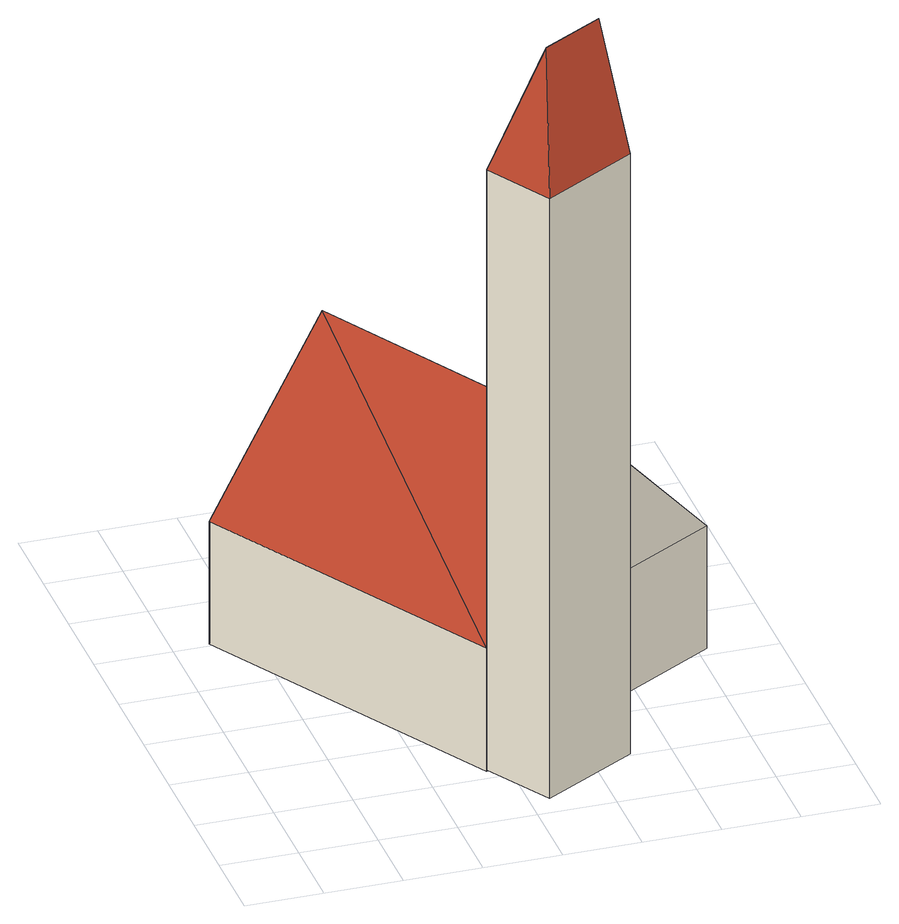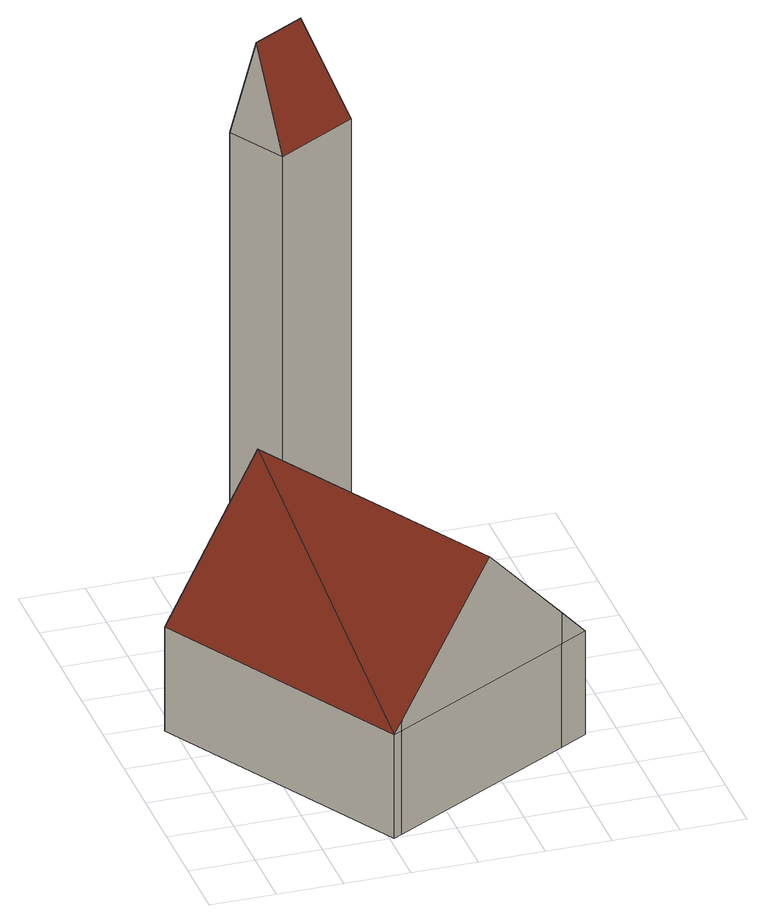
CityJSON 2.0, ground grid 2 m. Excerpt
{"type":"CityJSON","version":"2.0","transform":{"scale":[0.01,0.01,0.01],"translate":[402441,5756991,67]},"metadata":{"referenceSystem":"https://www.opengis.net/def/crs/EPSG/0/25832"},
"CityObjects":{
"building1":{"type":"Building","attributes":{"Gemeindeschluessel":"05515000","Geometrietyp2DReferenz":"3000","function":"31001_2700","roofType":"5000","measuredHeight":20.03},"geometry":[{"type":"Solid","lod":"2","boundaries":[[[[0,1,2,3]],[[4,5,1,0]],[[6,7,5,4]],[[3,2,7,6]],[[6,4,8]],[[8,4,0,9]],[[0,3,9]],[[9,3,6,8]],[[1,5,7,2]]]],"semantics":{"surfaces":[{"type":"WallSurface"},{"type":"RoofSurface"},{"type":"GroundSurface"}],"values":[[0,0,0,0,1,1,0,1,2]]}}]},
"building2":{"type":"Building","attributes":{"Gemeindeschluessel":"05515000","Geometrietyp2DReferenz":"3000","function":"31001_2700","roofType":"3100","measuredHeight":7.56},"geometry":[{"type":"Solid","lod":"2","boundaries":[[[[10,11,12,13]],[[14,15,11,10]],[[16,17,15,14]],[[18,19,17,16]],[[20,21,19,18]],[[22,23,21,20]],[[13,12,23,22]],[[24,25,26,22]],[[27,13,22,26]],[[18,16,25]],[[28,26,25,16]],[[27,26,28,14,10]],[[28,16,14]],[[27,10,13]],[[24,22,20]],[[25,24,20,18]],[[11,15,17,19,21,23,12]]]],"semantics":{"surfaces":[{"type":"WallSurface"},{"type":"RoofSurface"},{"type":"GroundSurface"}],"values":[[0,0,0,0,0,0,0,1,1,1,1,0,0,0,0,0,2]]}}]}
},
"vertices":[
[897,202,1695],[897,202,28],[795,378,28],[795,378,1695],[649,58,1695],[649,58,28],[546,233,1695],[546,233,28],[685,197,2031],[846,290,2031],
[179,1058,365],[179,1058,24],[94,1009,24],[94,1009,365],[759,1387,365],[759,1387,24],[786,1402,365],[786,1402,24],[1225,629,365],[1225,629,24],[795,378,365],[795,378,24],[546,233,365],[546,233,24],[795,378,668],[886,431,780],[440,1206,780],[179,1058,468],[759,1387,397]
]}
